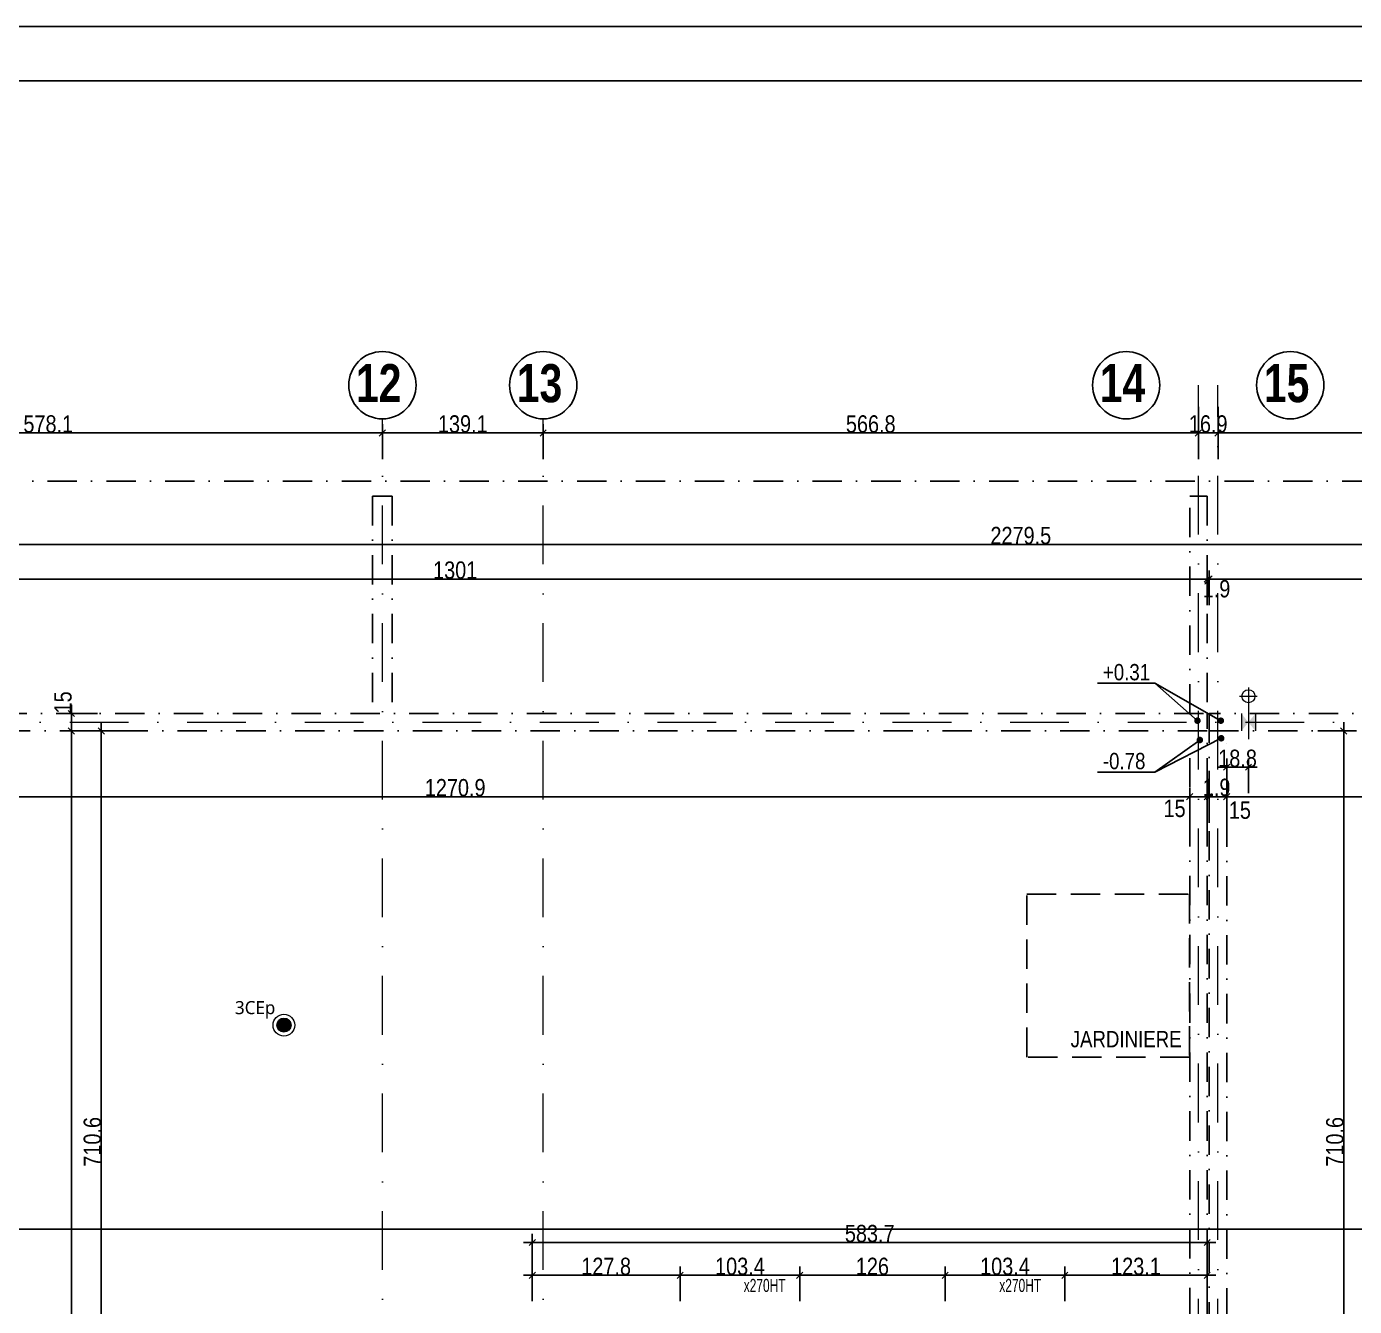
# Model space of a CAD drawing. Header units: millimetres. Extents: x 27344 to 33753, y -41751 to -37578.
# Drawn here: x 31509 to 32658, y -38685 to -37578 of the extents above; entities that cross this region are included whole.
import ezdxf
from ezdxf.enums import TextEntityAlignment as Align

# ---------------------------------------------------------------- set-up
doc = ezdxf.new("R2010")
doc.units = ezdxf.units.MM
doc.linetypes.add('CACHEX2', pattern=[19.05, 12.7, -6.35])
doc.linetypes.add('TIRETPTX2', pattern=[50.8, 25.4, -12.7, 0, -12.7])
for name, color, linetype in [('01-Cad  2', 1, 'Continuous'), ('01_cote_gen', 4, 'Continuous'), ('01_linteaux', 2, 'Continuous'), ('01_murs_sup', 2, 'CACHEX2'), ('01_resv', 32, 'Continuous'), ('01_texte', 230, 'Continuous'), ('AA_COTES', 2, 'Continuous')]:
    doc.layers.add(name, color=color, linetype=linetype)
doc.layers.add('01_tram_axes', color=2, linetype='TIRETPTX2', lineweight=9)
doc.styles.add('ARIAL NA', font='ARIALN.TTF')
doc.styles.add('impact', font='impact.ttf')
doc.styles.add('STYLE2', font='ARIALN.TTF')
doc.styles.add('Trebuchet MS (bold italic)', font='trebucbi.ttf')
doc.dimstyles.new('JB50', dxfattribs={"dimscale": 0.1, "dimtxt": 150, "dimasz": 15, "dimexe": 0.1, "dimexo": 0.1, "dimgap": 0.09, "dimtad": 1, "dimdec": 1, "dimdsep": 46, "dimtxsty": 'STYLE2', "dimblk1": 'BOND_G', "dimblk2": 'BOND_D', "dimsah": 1, "dimcen": 1.5, "dimdle": 0.01, "dimse1": 1, "dimse2": 1, "dimclrd": 4, "dimclre": 2, "dimclrt": 6, "dimazin": 2, "dimtfac": 2.333333, "dimtdec": 1, "dimtix": 1, "dimtmove": 2, "dimatfit": 3, "dimldrblk": 'BOND_G', "dimfxl": 1, "dimtolj": 1, "dimtzin": 0, "dimarcsym": 0})

# ---------------------------------------------------------------- blocks, each defined once
blk = doc.blocks.new('BOND_G')
at = {"layer": 'AA_COTES', "color": 0}
for p, q in [((0, -5), (0, 15)), ((5, 0), (-5, 0)), ((1.77, 1.77), (-1.77, -1.77))]:
    blk.add_line(p, q, dxfattribs=at)
blk = doc.blocks.new('BOND_D')
at = {"layer": 'AA_COTES', "color": 0}
for p, q in [((5, 0), (-5, 0)), ((-1.77, -1.77), (1.77, 1.77)), ((0, 5), (0, -15))]:
    blk.add_line(p, q, dxfattribs=at)
blk = doc.blocks.new('*D3471')
at = {"layer": '01_cote_gen', "color": 4, "lineweight": -2, "ltscale": 0.1, "transparency": 16777216}
blk.add_line((32305.3, -38657.6), (32405.7, -38657.6), dxfattribs=at)
at = {"layer": 'Defpoints', "color": 0, "ltscale": 0.1, "transparency": 16777216}
for p in [(32407.2, -38657.6), (32303.8, -38682.6), (32407.2, -38682.6)]:
    blk.add_point(p, dxfattribs=at)
at = {"layer": '01_cote_gen', "color": 4, "lineweight": -2, "ltscale": 0.1, "transparency": 16777216, "xscale": 1.5, "yscale": 1.5, "zscale": 1.5, "rotation": 180}
blk.add_blockref('BOND_G', (32303.8, -38657.6), dxfattribs=at)
at = {"layer": '01_cote_gen', "color": 4, "lineweight": -2, "ltscale": 0.1, "transparency": 16777216, "xscale": 1.5, "yscale": 1.5, "zscale": 1.5}
blk.add_blockref('BOND_D', (32407.2, -38657.6), dxfattribs=at)
at = {"layer": '01_cote_gen', "color": 6, "ltscale": 0.1, "transparency": 16777216, "insert": (32355.5, -38650), "char_height": 15, "attachment_point": 5, "style": 'STYLE2'}
blk.add_mtext('\\A1;103.4', dxfattribs=at)
blk = doc.blocks.new('*D3472')
at = {"layer": '01_cote_gen', "color": 4, "lineweight": -2, "ltscale": 0.1, "transparency": 16777216}
blk.add_line((32408.7, -38657.6), (32528.9, -38657.6), dxfattribs=at)
at = {"layer": 'Defpoints', "color": 0, "ltscale": 0.1, "transparency": 16777216}
for p in [(32530.4, -38657.6), (32407.2, -38682.6), (32530.4, -38694)]:
    blk.add_point(p, dxfattribs=at)
at = {"layer": '01_cote_gen', "color": 4, "lineweight": -2, "ltscale": 0.1, "transparency": 16777216, "xscale": 1.5, "yscale": 1.5, "zscale": 1.5, "rotation": 180}
blk.add_blockref('BOND_G', (32407.2, -38657.6), dxfattribs=at)
at = {"layer": '01_cote_gen', "color": 4, "lineweight": -2, "ltscale": 0.1, "transparency": 16777216, "xscale": 1.5, "yscale": 1.5, "zscale": 1.5}
blk.add_blockref('BOND_D', (32530.4, -38657.6), dxfattribs=at)
at = {"layer": '01_cote_gen', "color": 6, "ltscale": 0.1, "transparency": 16777216, "insert": (32468.8, -38650), "char_height": 15, "attachment_point": 5, "style": 'STYLE2'}
blk.add_mtext('\\A1;123.1', dxfattribs=at)
blk = doc.blocks.new('*D3478')
at = {"layer": '01_cote_gen', "color": 4, "lineweight": -2, "ltscale": 0.1, "transparency": 16777216}
blk.add_line((31948.1, -38629.2), (32528.9, -38629.2), dxfattribs=at)
at = {"layer": 'Defpoints', "color": 0, "ltscale": 0.1, "transparency": 16777216}
for p in [(32530.4, -38629.2), (32530.4, -38637.4), (31946.6, -38650.6)]:
    blk.add_point(p, dxfattribs=at)
at = {"layer": '01_cote_gen', "color": 4, "lineweight": -2, "ltscale": 0.1, "transparency": 16777216, "xscale": 1.5, "yscale": 1.5, "zscale": 1.5, "rotation": 180}
blk.add_blockref('BOND_G', (31946.6, -38629.2), dxfattribs=at)
at = {"layer": '01_cote_gen', "color": 4, "lineweight": -2, "ltscale": 0.1, "transparency": 16777216, "xscale": 1.5, "yscale": 1.5, "zscale": 1.5}
blk.add_blockref('BOND_D', (32530.4, -38629.2), dxfattribs=at)
at = {"layer": '01_cote_gen', "color": 6, "ltscale": 0.1, "transparency": 16777216, "insert": (32238.5, -38621.6), "char_height": 15, "attachment_point": 5, "style": 'STYLE2'}
blk.add_mtext('\\A1;583.7', dxfattribs=at)
blk = doc.blocks.new('*D3479')
at = {"layer": '01_cote_gen', "color": 4, "lineweight": -2, "ltscale": 0.1, "transparency": 16777216}
blk.add_line((31230.9, -38055.4), (32528.9, -38055.4), dxfattribs=at)
at = {"layer": 'Defpoints', "color": 0, "ltscale": 0.1, "transparency": 16777216}
for p in [(32530.4, -38055.4), (31229.4, -38085.2), (32530.4, -38085.2)]:
    blk.add_point(p, dxfattribs=at)
at = {"layer": '01_cote_gen', "color": 4, "lineweight": -2, "ltscale": 0.1, "transparency": 16777216, "xscale": 1.5, "yscale": 1.5, "zscale": 1.5, "rotation": 180}
blk.add_blockref('BOND_G', (31229.4, -38055.4), dxfattribs=at)
at = {"layer": '01_cote_gen', "color": 4, "lineweight": -2, "ltscale": 0.1, "transparency": 16777216, "xscale": 1.5, "yscale": 1.5, "zscale": 1.5}
blk.add_blockref('BOND_D', (32530.4, -38055.4), dxfattribs=at)
at = {"layer": '01_cote_gen', "color": 6, "ltscale": 0.1, "transparency": 16777216, "insert": (31879.9, -38047.8), "char_height": 15, "attachment_point": 5, "style": 'STYLE2'}
blk.add_mtext('\\A1;1301', dxfattribs=at)
blk = doc.blocks.new('*D3480')
at = {"layer": '01_cote_gen', "color": 4, "lineweight": -2, "ltscale": 0.1, "transparency": 16777216}
blk.add_line((32533.7, -38055.4), (33507.4, -38055.4), dxfattribs=at)
at = {"layer": 'Defpoints', "color": 0, "ltscale": 0.1, "transparency": 16777216}
for p in [(33508.9, -38055.4), (32532.2, -38085.2), (33508.9, -38085.2)]:
    blk.add_point(p, dxfattribs=at)
at = {"layer": '01_cote_gen', "color": 4, "lineweight": -2, "ltscale": 0.1, "transparency": 16777216, "xscale": 1.5, "yscale": 1.5, "zscale": 1.5, "rotation": 180}
blk.add_blockref('BOND_G', (32532.2, -38055.4), dxfattribs=at)
at = {"layer": '01_cote_gen', "color": 4, "lineweight": -2, "ltscale": 0.1, "transparency": 16777216, "xscale": 1.5, "yscale": 1.5, "zscale": 1.5}
blk.add_blockref('BOND_D', (33508.9, -38055.4), dxfattribs=at)
at = {"layer": '01_cote_gen', "color": 6, "ltscale": 0.1, "transparency": 16777216, "insert": (33020.6, -38047.8), "char_height": 15, "attachment_point": 5, "style": 'STYLE2'}
blk.add_mtext('\\A1;976.7', dxfattribs=at)
blk = doc.blocks.new('*D3481')
at = {"layer": '01_cote_gen', "color": 4, "lineweight": -2, "ltscale": 0.1, "transparency": 16777216}
blk.add_line((31230.9, -38025.6), (33507.4, -38025.6), dxfattribs=at)
at = {"layer": 'Defpoints', "color": 0, "ltscale": 0.1, "transparency": 16777216}
for p in [(33508.9, -38025.6), (31229.4, -38048.4), (33508.9, -38048.4)]:
    blk.add_point(p, dxfattribs=at)
at = {"layer": '01_cote_gen', "color": 4, "lineweight": -2, "ltscale": 0.1, "transparency": 16777216, "xscale": 1.5, "yscale": 1.5, "zscale": 1.5, "rotation": 180}
blk.add_blockref('BOND_G', (31229.4, -38025.6), dxfattribs=at)
at = {"layer": '01_cote_gen', "color": 4, "lineweight": -2, "ltscale": 0.1, "transparency": 16777216, "xscale": 1.5, "yscale": 1.5, "zscale": 1.5}
blk.add_blockref('BOND_D', (33508.9, -38025.6), dxfattribs=at)
at = {"layer": '01_cote_gen', "color": 6, "ltscale": 0.1, "transparency": 16777216, "insert": (32369.2, -38017.9), "char_height": 15, "attachment_point": 5, "style": 'STYLE2'}
blk.add_mtext('\\A1;2279.5', dxfattribs=at)
blk = doc.blocks.new('*D3483')
at = {"layer": '01_cote_gen', "color": 4, "lineweight": -2, "ltscale": 0.1, "transparency": 16777216}
blk.add_line((31573.8, -38896), (31573.8, -38188.3), dxfattribs=at)
at = {"layer": 'Defpoints', "color": 0, "ltscale": 0.1, "transparency": 16777216}
for p in [(31573.8, -38186.8), (31623.4, -38186.8), (31623.4, -38897.5)]:
    blk.add_point(p, dxfattribs=at)
at = {"layer": '01_cote_gen', "color": 4, "lineweight": -2, "ltscale": 0.1, "transparency": 16777216, "xscale": 1.5, "yscale": 1.5, "zscale": 1.5}
for name, p, rotation in [('BOND_D', (31573.8, -38186.8), 90), ('BOND_G', (31573.8, -38897.5), 270)]:
    blk.add_blockref(name, p, dxfattribs=dict(at, rotation=rotation))
at = {"layer": '01_cote_gen', "color": 6, "ltscale": 0.1, "transparency": 16777216, "insert": (31566.1, -38542.2), "char_height": 15, "attachment_point": 5, "rotation": 90, "style": 'STYLE2'}
blk.add_mtext('\\A1;710.6', dxfattribs=at)
blk = doc.blocks.new('*D3484')
at = {"layer": '01_cote_gen', "color": 4, "lineweight": -2, "ltscale": 0.1, "transparency": 16777216}
blk.add_line((31547.9, -38185.3), (31547.9, -38173.3), dxfattribs=at)
at = {"layer": 'Defpoints', "color": 0, "ltscale": 0.1, "transparency": 16777216}
for p in [(31547.9, -38171.8), (31599.7, -38171.8), (31599.7, -38186.8)]:
    blk.add_point(p, dxfattribs=at)
at = {"layer": '01_cote_gen', "color": 4, "lineweight": -2, "ltscale": 0.1, "transparency": 16777216, "xscale": 1.5, "yscale": 1.5, "zscale": 1.5}
for name, p, rotation in [('BOND_D', (31547.9, -38171.8), 90), ('BOND_G', (31547.9, -38186.8), 270)]:
    blk.add_blockref(name, p, dxfattribs=dict(at, rotation=rotation))
at = {"layer": '01_cote_gen', "color": 6, "ltscale": 0.1, "transparency": 16777216, "insert": (31540.7, -38162.1), "char_height": 15, "attachment_point": 5, "rotation": 90, "style": 'STYLE2'}
blk.add_mtext('\\A1;15', dxfattribs=at)
blk = doc.blocks.new('*D3498')
at = {"layer": '01_cote_gen', "color": 4, "lineweight": -2, "ltscale": 0.1, "transparency": 16777216}
blk.add_line((31245.9, -38243.7), (32513.8, -38243.7), dxfattribs=at)
at = {"layer": 'Defpoints', "color": 0, "ltscale": 0.1, "transparency": 16777216}
for p in [(32515.3, -38243.7), (32515.3, -38255), (31244.4, -38274)]:
    blk.add_point(p, dxfattribs=at)
at = {"layer": '01_cote_gen', "color": 4, "lineweight": -2, "ltscale": 0.1, "transparency": 16777216, "xscale": 1.5, "yscale": 1.5, "zscale": 1.5, "rotation": 180}
blk.add_blockref('BOND_G', (31244.4, -38243.7), dxfattribs=at)
at = {"layer": '01_cote_gen', "color": 4, "lineweight": -2, "ltscale": 0.1, "transparency": 16777216, "xscale": 1.5, "yscale": 1.5, "zscale": 1.5}
blk.add_blockref('BOND_D', (32515.3, -38243.7), dxfattribs=at)
at = {"layer": '01_cote_gen', "color": 6, "ltscale": 0.1, "transparency": 16777216, "insert": (31879.9, -38236), "char_height": 15, "attachment_point": 5, "style": 'STYLE2'}
blk.add_mtext('\\A1;1270.9', dxfattribs=at)
blk = doc.blocks.new('*D3499')
at = {"layer": '01_cote_gen', "color": 4, "lineweight": -2, "ltscale": 0.1, "transparency": 16777216}
blk.add_line((32516.8, -38243.7), (32528.9, -38243.7), dxfattribs=at)
at = {"layer": 'Defpoints', "color": 0, "ltscale": 0.1, "transparency": 16777216}
for p in [(32530.4, -38243.7), (32515.3, -38255), (32530.4, -38262.7)]:
    blk.add_point(p, dxfattribs=at)
at = {"layer": '01_cote_gen', "color": 4, "lineweight": -2, "ltscale": 0.1, "transparency": 16777216, "xscale": 1.5, "yscale": 1.5, "zscale": 1.5, "rotation": 180}
blk.add_blockref('BOND_G', (32515.3, -38243.7), dxfattribs=at)
at = {"layer": '01_cote_gen', "color": 4, "lineweight": -2, "ltscale": 0.1, "transparency": 16777216, "xscale": 1.5, "yscale": 1.5, "zscale": 1.5}
blk.add_blockref('BOND_D', (32530.4, -38243.7), dxfattribs=at)
at = {"layer": '01_cote_gen', "color": 6, "ltscale": 0.1, "transparency": 16777216, "insert": (32502.2, -38253.9), "char_height": 15, "attachment_point": 5, "style": 'STYLE2'}
blk.add_mtext('\\A1;15', dxfattribs=at)
blk = doc.blocks.new('*D3500')
at = {"layer": '01_cote_gen', "color": 4, "lineweight": -2, "ltscale": 0.1, "transparency": 16777216}
for p, q in [((32528.9, -38243.7), (32527.4, -38243.7)), ((32530.4, -38243.7), (32532.2, -38243.7)), ((32533.7, -38243.7), (32535.2, -38243.7))]:
    blk.add_line(p, q, dxfattribs=at)
at = {"layer": 'Defpoints', "color": 0, "ltscale": 0.1, "transparency": 16777216}
for p in [(32532.2, -38243.7), (32530.4, -38262.7), (32532.2, -38263.1)]:
    blk.add_point(p, dxfattribs=at)
at = {"layer": '01_cote_gen', "color": 4, "lineweight": -2, "ltscale": 0.1, "transparency": 16777216, "xscale": 1.5, "yscale": 1.5, "zscale": 1.5}
blk.add_blockref('BOND_G', (32530.4, -38243.7), dxfattribs=at)
at = {"layer": '01_cote_gen', "color": 4, "lineweight": -2, "ltscale": 0.1, "transparency": 16777216, "xscale": 1.5, "yscale": 1.5, "zscale": 1.5, "rotation": 180}
blk.add_blockref('BOND_D', (32532.2, -38243.7), dxfattribs=at)
at = {"layer": '01_cote_gen', "color": 6, "ltscale": 0.1, "transparency": 16777216, "insert": (32538.6, -38235.7), "char_height": 15, "attachment_point": 5, "style": 'STYLE2'}
blk.add_mtext('\\A1;1.9', dxfattribs=at)
blk = doc.blocks.new('*D3501')
at = {"layer": '01_cote_gen', "color": 4, "lineweight": -2, "ltscale": 0.1, "transparency": 16777216}
blk.add_line((32533.7, -38243.7), (32545.8, -38243.7), dxfattribs=at)
at = {"layer": 'Defpoints', "color": 0, "ltscale": 0.1, "transparency": 16777216}
for p in [(32547.3, -38243.7), (32532.2, -38263.1), (32547.3, -38267.2)]:
    blk.add_point(p, dxfattribs=at)
at = {"layer": '01_cote_gen', "color": 4, "lineweight": -2, "ltscale": 0.1, "transparency": 16777216, "xscale": 1.5, "yscale": 1.5, "zscale": 1.5, "rotation": 180}
blk.add_blockref('BOND_G', (32532.2, -38243.7), dxfattribs=at)
at = {"layer": '01_cote_gen', "color": 4, "lineweight": -2, "ltscale": 0.1, "transparency": 16777216, "xscale": 1.5, "yscale": 1.5, "zscale": 1.5}
blk.add_blockref('BOND_D', (32547.3, -38243.7), dxfattribs=at)
at = {"layer": '01_cote_gen', "color": 6, "ltscale": 0.1, "transparency": 16777216, "insert": (32558.7, -38255.4), "char_height": 15, "attachment_point": 5, "style": 'STYLE2'}
blk.add_mtext('\\A1;15', dxfattribs=at)
blk = doc.blocks.new('*D3502')
at = {"layer": '01_cote_gen', "color": 4, "lineweight": -2, "ltscale": 0.1, "transparency": 16777216}
blk.add_line((32548.8, -38243.7), (33492.4, -38243.7), dxfattribs=at)
at = {"layer": 'Defpoints', "color": 0, "ltscale": 0.1, "transparency": 16777216}
for p in [(33493.9, -38243.7), (32547.3, -38267.2), (33493.9, -38265.9)]:
    blk.add_point(p, dxfattribs=at)
at = {"layer": '01_cote_gen', "color": 4, "lineweight": -2, "ltscale": 0.1, "transparency": 16777216, "xscale": 1.5, "yscale": 1.5, "zscale": 1.5, "rotation": 180}
blk.add_blockref('BOND_G', (32547.3, -38243.7), dxfattribs=at)
at = {"layer": '01_cote_gen', "color": 4, "lineweight": -2, "ltscale": 0.1, "transparency": 16777216, "xscale": 1.5, "yscale": 1.5, "zscale": 1.5}
blk.add_blockref('BOND_D', (33493.9, -38243.7), dxfattribs=at)
at = {"layer": '01_cote_gen', "color": 6, "ltscale": 0.1, "transparency": 16777216, "insert": (33020.6, -38236), "char_height": 15, "attachment_point": 5, "style": 'STYLE2'}
blk.add_mtext('\\A1;946.6', dxfattribs=at)
blk = doc.blocks.new('*D3624')
at = {"layer": '01_cote_gen', "color": 4, "lineweight": -2, "ltscale": 0.1, "transparency": 16777216}
blk.add_line((31547.9, -40701.7), (31547.9, -38188.3), dxfattribs=at)
at = {"layer": 'Defpoints', "color": 0, "ltscale": 0.1, "transparency": 16777216}
for p in [(31547.9, -38186.8), (31738.8, -38186.8), (31552, -40703.2)]:
    blk.add_point(p, dxfattribs=at)
at = {"layer": '01_cote_gen', "color": 4, "lineweight": -2, "ltscale": 0.1, "transparency": 16777216, "xscale": 1.5, "yscale": 1.5, "zscale": 1.5}
for name, p, rotation in [('BOND_D', (31547.9, -38186.8), 90), ('BOND_G', (31547.9, -40703.2), 270)]:
    blk.add_blockref(name, p, dxfattribs=dict(at, rotation=rotation))
at = {"layer": '01_cote_gen', "color": 6, "ltscale": 0.1, "transparency": 16777216, "insert": (31540.2, -39445), "char_height": 15, "attachment_point": 5, "rotation": 90, "style": 'STYLE2'}
blk.add_mtext('\\A1;2516.4', dxfattribs=at)
blk = doc.blocks.new('*D3506')
at = {"layer": '01_cote_gen', "color": 4, "lineweight": -2, "ltscale": 0.1, "transparency": 16777216}
for p, q in [((32528.9, -38055.4), (32527.4, -38055.4)), ((32532.2, -38055.4), (32530.4, -38055.4)), ((32533.7, -38055.4), (32535.2, -38055.4))]:
    blk.add_line(p, q, dxfattribs=at)
at = {"layer": 'Defpoints', "color": 0, "ltscale": 0.1, "transparency": 16777216}
for p in [(32530.4, -38050.9), (32530.4, -38055.4), (32532.2, -38050.9)]:
    blk.add_point(p, dxfattribs=at)
at = {"layer": '01_cote_gen', "color": 4, "lineweight": -2, "ltscale": 0.1, "transparency": 16777216, "xscale": 1.5, "yscale": 1.5, "zscale": 1.5}
blk.add_blockref('BOND_D', (32530.4, -38055.4), dxfattribs=at)
at = {"layer": '01_cote_gen', "color": 4, "lineweight": -2, "ltscale": 0.1, "transparency": 16777216, "xscale": 1.5, "yscale": 1.5, "zscale": 1.5, "rotation": 180}
blk.add_blockref('BOND_G', (32532.2, -38055.4), dxfattribs=at)
at = {"layer": '01_cote_gen', "color": 6, "ltscale": 0.1, "transparency": 16777216, "insert": (32538.5, -38063.9), "char_height": 15, "attachment_point": 5, "style": 'STYLE2'}
blk.add_mtext('\\A1;1.9', dxfattribs=at)
blk = doc.blocks.new('*D3627')
at = {"layer": '01_cote_gen', "color": 4, "lineweight": -2, "ltscale": 0.1, "transparency": 16777216}
for p, q in [((32545.8, -38218.2), (32544.3, -38218.2)), ((32566.1, -38218.2), (32547.3, -38218.2)), ((32567.6, -38218.2), (32569.1, -38218.2))]:
    blk.add_line(p, q, dxfattribs=at)
at = {"layer": 'Defpoints', "color": 0, "ltscale": 0.1, "transparency": 16777216}
for p in [(32547.3, -38194), (32566.1, -38194), (32547.3, -38218.2)]:
    blk.add_point(p, dxfattribs=at)
at = {"layer": '01_cote_gen', "color": 4, "lineweight": -2, "ltscale": 0.1, "transparency": 16777216, "xscale": 1.5, "yscale": 1.5, "zscale": 1.5}
blk.add_blockref('BOND_D', (32547.3, -38218.2), dxfattribs=at)
at = {"layer": '01_cote_gen', "color": 4, "lineweight": -2, "ltscale": 0.1, "transparency": 16777216, "xscale": 1.5, "yscale": 1.5, "zscale": 1.5, "rotation": 180}
blk.add_blockref('BOND_G', (32566.1, -38218.2), dxfattribs=at)
at = {"layer": '01_cote_gen', "color": 6, "ltscale": 0.1, "transparency": 16777216, "insert": (32556.7, -38210.6), "char_height": 15, "attachment_point": 5, "style": 'STYLE2'}
blk.add_mtext('\\A1;18.8', dxfattribs=at)
blk = doc.blocks.new('*D3685')
at = {"layer": '01_cote_gen', "color": 4, "lineweight": -2, "ltscale": 0.1, "transparency": 16777216}
blk.add_line((32648.5, -38188.3), (32648.5, -38896), dxfattribs=at)
at = {"layer": 'Defpoints', "color": 0, "ltscale": 0.1, "transparency": 16777216}
for p in [(32635.5, -38186.8), (32627.4, -38897.5), (32648.5, -38897.5)]:
    blk.add_point(p, dxfattribs=at)
at = {"layer": '01_cote_gen', "color": 4, "lineweight": -2, "ltscale": 0.1, "transparency": 16777216, "xscale": 1.5, "yscale": 1.5, "zscale": 1.5}
for name, p, rotation in [('BOND_G', (32648.5, -38186.8), 90), ('BOND_D', (32648.5, -38897.5), 270)]:
    blk.add_blockref(name, p, dxfattribs=dict(at, rotation=rotation))
at = {"layer": '01_cote_gen', "color": 6, "ltscale": 0.1, "transparency": 16777216, "insert": (32640.9, -38542.2), "char_height": 15, "attachment_point": 5, "rotation": 90, "style": 'STYLE2'}
blk.add_mtext('\\A1;710.6', dxfattribs=at)
blk = doc.blocks.new('*D3560')
at = {"layer": '01_cote_gen', "color": 4, "lineweight": -2, "transparency": 16777216}
blk.add_line((31240.3, -37929.1), (31815.4, -37929.1), dxfattribs=at)
at = {"layer": 'Defpoints', "color": 0, "transparency": 16777216}
for p in [(31238.8, -37886.9), (31816.9, -37908.3), (31816.9, -37929.1)]:
    blk.add_point(p, dxfattribs=at)
at = {"layer": '01_cote_gen', "color": 4, "lineweight": -2, "transparency": 16777216, "xscale": 1.5, "yscale": 1.5, "zscale": 1.5, "rotation": 180}
blk.add_blockref('BOND_G', (31238.8, -37929.1), dxfattribs=at)
at = {"layer": '01_cote_gen', "color": 4, "lineweight": -2, "transparency": 16777216, "xscale": 1.5, "yscale": 1.5, "zscale": 1.5}
blk.add_blockref('BOND_D', (31816.9, -37929.1), dxfattribs=at)
at = {"layer": '01_cote_gen', "color": 6, "transparency": 16777216, "insert": (31527.9, -37921.4), "char_height": 15, "attachment_point": 5, "style": 'STYLE2'}
blk.add_mtext('\\A1;578.1', dxfattribs=at)
blk = doc.blocks.new('*D3695')
at = {"layer": '01_cote_gen', "color": 4, "lineweight": -2, "ltscale": 0.1, "transparency": 16777216}
blk.add_line((31818.4, -37929.1), (31954.5, -37929.1), dxfattribs=at)
at = {"layer": 'Defpoints', "color": 0, "ltscale": 0.1, "transparency": 16777216}
for p in [(31956, -37929.1), (31816.9, -37950.3), (31956, -37950.3)]:
    blk.add_point(p, dxfattribs=at)
at = {"layer": '01_cote_gen', "color": 4, "lineweight": -2, "ltscale": 0.1, "transparency": 16777216, "xscale": 1.5, "yscale": 1.5, "zscale": 1.5, "rotation": 180}
blk.add_blockref('BOND_G', (31816.9, -37929.1), dxfattribs=at)
at = {"layer": '01_cote_gen', "color": 4, "lineweight": -2, "ltscale": 0.1, "transparency": 16777216, "xscale": 1.5, "yscale": 1.5, "zscale": 1.5}
blk.add_blockref('BOND_D', (31956, -37929.1), dxfattribs=at)
at = {"layer": '01_cote_gen', "color": 6, "ltscale": 0.1, "transparency": 16777216, "insert": (31886.5, -37921.4), "char_height": 15, "attachment_point": 5, "style": 'STYLE2'}
blk.add_mtext('\\A1;139.1', dxfattribs=at)
blk = doc.blocks.new('*D3696')
at = {"layer": '01_cote_gen', "color": 4, "lineweight": -2, "ltscale": 0.1, "transparency": 16777216}
blk.add_line((31957.5, -37929.1), (32521.3, -37929.1), dxfattribs=at)
at = {"layer": 'Defpoints', "color": 0, "ltscale": 0.1, "transparency": 16777216}
for p in [(32522.8, -37929.1), (32522.8, -37929.1), (31956, -37950.3)]:
    blk.add_point(p, dxfattribs=at)
at = {"layer": '01_cote_gen', "color": 4, "lineweight": -2, "ltscale": 0.1, "transparency": 16777216, "xscale": 1.5, "yscale": 1.5, "zscale": 1.5, "rotation": 180}
blk.add_blockref('BOND_G', (31956, -37929.1), dxfattribs=at)
at = {"layer": '01_cote_gen', "color": 4, "lineweight": -2, "ltscale": 0.1, "transparency": 16777216, "xscale": 1.5, "yscale": 1.5, "zscale": 1.5}
blk.add_blockref('BOND_D', (32522.8, -37929.1), dxfattribs=at)
at = {"layer": '01_cote_gen', "color": 6, "ltscale": 0.1, "transparency": 16777216, "insert": (32239.4, -37921.4), "char_height": 15, "attachment_point": 5, "style": 'STYLE2'}
blk.add_mtext('\\A1;566.8', dxfattribs=at)
blk = doc.blocks.new('*D3697')
at = {"layer": '01_cote_gen', "color": 4, "lineweight": -2, "ltscale": 0.1, "transparency": 16777216}
for p, q in [((32521.3, -37929.1), (32519.8, -37929.1)), ((32522.8, -37929.1), (32539.8, -37929.1)), ((32541.3, -37929.1), (32542.8, -37929.1))]:
    blk.add_line(p, q, dxfattribs=at)
at = {"layer": 'Defpoints', "color": 0, "ltscale": 0.1, "transparency": 16777216}
for p in [(32522.8, -37929.1), (32539.8, -37929.1), (32539.8, -37929.1)]:
    blk.add_point(p, dxfattribs=at)
at = {"layer": '01_cote_gen', "color": 4, "lineweight": -2, "ltscale": 0.1, "transparency": 16777216, "xscale": 1.5, "yscale": 1.5, "zscale": 1.5}
blk.add_blockref('BOND_G', (32522.8, -37929.1), dxfattribs=at)
at = {"layer": '01_cote_gen', "color": 4, "lineweight": -2, "ltscale": 0.1, "transparency": 16777216, "xscale": 1.5, "yscale": 1.5, "zscale": 1.5, "rotation": 180}
blk.add_blockref('BOND_D', (32539.8, -37929.1), dxfattribs=at)
at = {"layer": '01_cote_gen', "color": 6, "ltscale": 0.1, "transparency": 16777216, "insert": (32531.3, -37921.4), "char_height": 15, "attachment_point": 5, "style": 'STYLE2'}
blk.add_mtext('\\A1;16.9', dxfattribs=at)
blk = doc.blocks.new('*D3698')
at = {"layer": '01_cote_gen', "color": 4, "lineweight": -2, "ltscale": 0.1, "transparency": 16777216}
blk.add_line((32541.3, -37929.1), (33098.5, -37929.1), dxfattribs=at)
at = {"layer": 'Defpoints', "color": 0, "ltscale": 0.1, "transparency": 16777216}
for p in [(32539.8, -37929.1), (33100, -37929.1), (33100, -37948.2)]:
    blk.add_point(p, dxfattribs=at)
at = {"layer": '01_cote_gen', "color": 4, "lineweight": -2, "ltscale": 0.1, "transparency": 16777216, "xscale": 1.5, "yscale": 1.5, "zscale": 1.5, "rotation": 180}
blk.add_blockref('BOND_G', (32539.8, -37929.1), dxfattribs=at)
at = {"layer": '01_cote_gen', "color": 4, "lineweight": -2, "ltscale": 0.1, "transparency": 16777216, "xscale": 1.5, "yscale": 1.5, "zscale": 1.5}
blk.add_blockref('BOND_D', (33100, -37929.1), dxfattribs=at)
at = {"layer": '01_cote_gen', "color": 6, "ltscale": 0.1, "transparency": 16777216, "insert": (32819.9, -37921.4), "char_height": 15, "attachment_point": 5, "style": 'STYLE2'}
blk.add_mtext('\\A1;560.2', dxfattribs=at)
blk = doc.blocks.new('*D3714')
at = {"layer": '01_cote_gen', "color": 4, "lineweight": -2, "ltscale": 0.1, "transparency": 16777216}
blk.add_line((32076, -38657.6), (32176.4, -38657.6), dxfattribs=at)
at = {"layer": 'Defpoints', "color": 0, "ltscale": 0.1, "transparency": 16777216}
for p in [(32177.9, -38657.6), (32074.5, -38905.9), (32177.9, -38905.9)]:
    blk.add_point(p, dxfattribs=at)
at = {"layer": '01_cote_gen', "color": 4, "lineweight": -2, "ltscale": 0.1, "transparency": 16777216, "xscale": 1.5, "yscale": 1.5, "zscale": 1.5, "rotation": 180}
blk.add_blockref('BOND_G', (32074.5, -38657.6), dxfattribs=at)
at = {"layer": '01_cote_gen', "color": 4, "lineweight": -2, "ltscale": 0.1, "transparency": 16777216, "xscale": 1.5, "yscale": 1.5, "zscale": 1.5}
blk.add_blockref('BOND_D', (32177.9, -38657.6), dxfattribs=at)
at = {"layer": '01_cote_gen', "color": 6, "ltscale": 0.1, "transparency": 16777216, "insert": (32126.2, -38650), "char_height": 15, "attachment_point": 5, "style": 'STYLE2'}
blk.add_mtext('\\A1;103.4', dxfattribs=at)
blk = doc.blocks.new('*D3585')
at = {"layer": '01_cote_gen', "color": 4, "lineweight": -2, "ltscale": 0.1, "transparency": 16777216}
blk.add_line((32179.4, -38657.6), (32302.3, -38657.6), dxfattribs=at)
at = {"layer": 'Defpoints', "color": 0, "ltscale": 0.1, "transparency": 16777216}
for p in [(32303.8, -38657.6), (32177.9, -38678.8), (32303.8, -38678.8)]:
    blk.add_point(p, dxfattribs=at)
at = {"layer": '01_cote_gen', "color": 4, "lineweight": -2, "ltscale": 0.1, "transparency": 16777216, "xscale": 1.5, "yscale": 1.5, "zscale": 1.5, "rotation": 180}
blk.add_blockref('BOND_G', (32177.9, -38657.6), dxfattribs=at)
at = {"layer": '01_cote_gen', "color": 4, "lineweight": -2, "ltscale": 0.1, "transparency": 16777216, "xscale": 1.5, "yscale": 1.5, "zscale": 1.5}
blk.add_blockref('BOND_D', (32303.8, -38657.6), dxfattribs=at)
at = {"layer": '01_cote_gen', "color": 6, "ltscale": 0.1, "transparency": 16777216, "insert": (32240.8, -38650), "char_height": 15, "attachment_point": 5, "style": 'STYLE2'}
blk.add_mtext('\\A1;126', dxfattribs=at)
blk = doc.blocks.new('*D3586')
at = {"layer": '01_cote_gen', "color": 4, "lineweight": -2, "ltscale": 0.1, "transparency": 16777216}
blk.add_line((31948.1, -38657.6), (32073, -38657.6), dxfattribs=at)
at = {"layer": 'Defpoints', "color": 0, "ltscale": 0.1, "transparency": 16777216}
for p in [(31946.6, -38650.4), (32074.5, -38657.6), (32074.5, -38664.7)]:
    blk.add_point(p, dxfattribs=at)
at = {"layer": '01_cote_gen', "color": 4, "lineweight": -2, "ltscale": 0.1, "transparency": 16777216, "xscale": 1.5, "yscale": 1.5, "zscale": 1.5, "rotation": 180}
blk.add_blockref('BOND_G', (31946.6, -38657.6), dxfattribs=at)
at = {"layer": '01_cote_gen', "color": 4, "lineweight": -2, "ltscale": 0.1, "transparency": 16777216, "xscale": 1.5, "yscale": 1.5, "zscale": 1.5}
blk.add_blockref('BOND_D', (32074.5, -38657.6), dxfattribs=at)
at = {"layer": '01_cote_gen', "color": 6, "ltscale": 0.1, "transparency": 16777216, "insert": (32010.5, -38650), "char_height": 15, "attachment_point": 5, "style": 'STYLE2'}
blk.add_mtext('\\A1;127.8', dxfattribs=at)

msp = doc.modelspace()

# ---------------------------------------------------------------- hatches: boundary and pattern name
at = {"layer": '01_resv', "ltscale": 0.1}
h = msp.add_hatch(color=256, dxfattribs=at)
h.dxf.hatch_style = 1
h.paths.add_polyline_path([(31725.69, -38441.27, 1), (31737.91, -38441.27, 1)])

# ---------------------------------------------------------------- linework, layer by layer
at = {"layer": '01-Cad  2'}
for p, q in [((33752.9, -37577.58), (27343.51, -37577.58)), ((33705.9, -37624.58), (27390.51, -37624.58))]:
    msp.add_line(p, q, dxfattribs=at)
at = {"layer": '01_linteaux', "linetype": 'TIRETPTX2'}
for p, q in [((31221.89, -37970.66), (33677.17, -37970.66)), ((31808.45, -37983.82), (31808.45, -38171.82)), ((31808.45, -37983.82), (31825.37, -37983.82)), ((31825.37, -37983.82), (31825.37, -38171.82)), ((32515.33, -37983.82), (32530.37, -37983.82)), ((32515.33, -38171.82), (32515.33, -37983.82)), ((32515.33, -37983.82), (32530.37, -37983.82)), ((32530.37, -37983.82), (32530.37, -38173.7)), ((31229.41, -38171.8), (32530.37, -38171.8)), ((32530.37, -38897.48), (32530.37, -38171.8)), ((33508.91, -38171.8), (32532.25, -38171.8)), ((32532.25, -38171.8), (32532.25, -39472.76)), ((32530.37, -38186.84), (31244.45, -38186.84)), ((32515.33, -38897.48), (32515.33, -38186.84)), ((32532.25, -38186.84), (33493.87, -38186.84)), ((32547.29, -39457.72), (32547.29, -38186.84))]:
    msp.add_line(p, q, dxfattribs=at)
at = {"layer": '01_linteaux', "lineweight": 0}
for p, q in [((32558.42, -38156.78), (32573.75, -38156.78)), ((32566.09, -38149.12), (32566.09, -38164.45))]:
    msp.add_line(p, q, dxfattribs=at)
msp.add_circle((32566.09, -38156.78), 5.64, dxfattribs=at)
at = {"layer": '01_murs_sup', "ltscale": 2}
for p, q in [((32374.33, -38468.84), (32374.33, -38327.84)), ((32374.33, -38327.84), (32515.26, -38327.84)), ((32515.26, -38327.84), (32515.26, -38468.84)), ((32515.26, -38468.84), (32374.33, -38468.84))]:
    msp.add_line(p, q, dxfattribs=at)
at = {"layer": '01_resv', "lineweight": 0}
for p, q in [((32566.09, -38149.12), (32566.09, -38194.02)), ((32559.98, -38171.8), (32559.98, -38186.84)), ((32572.2, -38171.8), (32572.2, -38186.84))]:
    msp.add_line(p, q, dxfattribs=at)
at = {"layer": '01_resv', "lineweight": 18}
for radius in [9.4, 6.11]:
    msp.add_circle((31731.8, -38441.27), radius, dxfattribs=at)
at = {"layer": '01_resv', "lineweight": 0}
msp.add_solid([(32559.98, -38186.84), (32559.98, -38171.8), (32572.2, -38171.8), (32572.2, -38186.84)], dxfattribs=at)
at = {"layer": '01_texte'}
for p, q in [((32485.16, -38145.44), (32435.49, -38145.44)), ((32522, -38177.94), (32485.16, -38145.44)), ((32542.22, -38177.94), (32485.19, -38145.41)), ((32485.16, -38222.32), (32542.58, -38193.15)), ((32524.09, -38194.65), (32485.16, -38222.32)), ((32485.16, -38222.32), (32435.49, -38222.32)), ((31362.19, -38617.66), (32758.09, -38617.66))]:
    msp.add_line(p, q, dxfattribs=at)
at = {"layer": '01_texte', "const_width": 2.82}
for points in [[(32520.59, -38177.94, 1), (32523.41, -38177.94, 1)], [(32540.81, -38177.94, 1), (32543.63, -38177.94, 1)], [(32522.68, -38194.65, 1), (32525.5, -38194.65, 1)], [(32541.17, -38193.15, 1), (32543.99, -38193.15, 1)]]:
    msp.add_lwpolyline(points, format="xyb", close=True, dxfattribs=at)
at = {"layer": '01_texte'}
for centre in [(31816.91, -37887.75), (31956.03, -37887.75), (32460.33, -37887.75), (32602.29, -37887.75)]:
    msp.add_circle(centre, 29.12, dxfattribs=at)
at = {"layer": '01_tram_axes', "color": 253, "ltscale": 2}
for p, q in [((32522.85, -40762.75), (32522.85, -37887.75)), ((32539.77, -40762.75), (32539.77, -37887.75)), ((31816.91, -40890.3), (31816.91, -37916.88)), ((31956.03, -40890.3), (31956.03, -37916.88)), ((31037.94, -38179.34), (33640.58, -38179.34))]:
    msp.add_line(p, q, dxfattribs=at)

# ---------------------------------------------------------------- texts
at = {"layer": '01_resv', "style": 'Trebuchet MS (bold italic)'}
msp.add_text('3CEp', height=11.28, dxfattribs=at).set_placement((31689.42, -38431.73))
at = {"layer": '01_texte', "style": 'impact'}
for s, p in [('12', (31813.77, -37885.99)), ('13', (31952.89, -37885.99)), ('14', (32457.19, -37885.99)), ('15', (32599.15, -37885.99))]:
    msp.add_text(s, height=32.9, dxfattribs=at).set_placement(p, align=Align.MIDDLE_CENTER)
at = {"layer": '01_texte', "style": 'ARIAL NA'}
for s, p in [('+0.31', (32440.18, -38143.01)), ('-0.78', (32440.18, -38219.89)), ('JARDINIERE', (32412.33, -38460.42))]:
    msp.add_text(s, height=14.1, dxfattribs=at).set_placement(p)
at = {"layer": '01_texte', "style": 'ARIAL NA', "width": 0.8}
for p in [(32129.51, -38672.02), (32350.59, -38672.02)]:
    msp.add_text('x270HT', height=11.28, dxfattribs=at).set_placement(p)

# ---------------------------------------------------------------- dimensions: what is measured, and where the dimension line sits
at = {"layer": '01_cote_gen'}
dim = msp.add_linear_dim(base=(31816.91, -37929.11), p1=(31238.81, -37886.86), p2=(31816.91, -37908.32), dimstyle='JB50', dxfattribs=at)
dim.commit()
dim.dimension.update_dxf_attribs({"geometry": '*D3560', "text_midpoint": (31527.86, -37921.44)})
at = {"layer": '01_cote_gen', "ltscale": 0.1}
for base, p1, p2, picture, middle in [((31956.03, -37929.11), (31816.91, -37950.26), (31956.03, -37950.26), '*D3695', (31886.47, -37921.44)), ((32522.85, -37929.11), (31956.03, -37950.26), (32522.85, -37929.11), '*D3696', (32239.44, -37921.44)), ((32539.77, -37929.11), (32522.85, -37929.11), (32539.77, -37929.11), '*D3697', (32531.31, -37921.44)), ((33100.01, -37929.11), (32539.77, -37929.11), (33100.01, -37948.23), '*D3698', (32819.89, -37921.44)), ((33508.91, -38025.56), (31229.41, -38048.38), (33508.91, -38048.38), '*D3481', (32369.16, -38017.89)), ((32530.37, -38055.43), (31229.41, -38085.21), (32530.37, -38085.21), '*D3479', (31879.89, -38047.76)), ((33508.91, -38055.43), (32532.25, -38085.21), (33508.91, -38085.21), '*D3480', (33020.58, -38047.76)), ((32547.29, -38218.25), (32566.09, -38194.02), (32547.29, -38194.02), '*D3627', (32556.69, -38210.58)), ((32515.33, -38243.66), (31244.45, -38273.99), (32515.33, -38255.03), '*D3498', (31879.89, -38235.99)), ((33493.87, -38243.66), (32547.29, -38267.15), (33493.87, -38265.85), '*D3502', (33020.58, -38235.99)), ((32530.37, -38629.22), (31946.63, -38650.58), (32530.37, -38637.43), '*D3478', (32238.5, -38621.55)), ((32074.47, -38657.63), (31946.63, -38650.37), (32074.47, -38664.68), '*D3586', (32010.55, -38649.97)), ((32177.87, -38657.63), (32074.47, -38905.94), (32177.87, -38905.94), '*D3714', (32126.17, -38649.97)), ((32303.83, -38657.63), (32177.87, -38678.78), (32303.83, -38678.78), '*D3585', (32240.85, -38649.97)), ((32407.23, -38657.63), (32303.83, -38682.56), (32407.23, -38682.56), '*D3471', (32355.53, -38649.97)), ((32530.37, -38657.63), (32407.23, -38682.56), (32530.37, -38693.97), '*D3472', (32468.8, -38649.97))]:
    dim = msp.add_linear_dim(base=base, p1=p1, p2=p2, dimstyle='JB50', dxfattribs=at)
    dim.commit()
    dim.dimension.update_dxf_attribs({"geometry": picture, "text_midpoint": middle})
for base, p1, p2, picture, middle in [((32530.37, -38055.43), (32532.25, -38050.87), (32530.37, -38050.87), '*D3506', (32538.5, -38063.87)), ((32532.25, -38243.66), (32530.37, -38262.74), (32532.25, -38263.14), '*D3500', (32538.6, -38235.7)), ((32530.37, -38243.66), (32515.33, -38255.03), (32530.37, -38262.74), '*D3499', (32502.19, -38253.86)), ((32547.29, -38243.66), (32532.25, -38263.14), (32547.29, -38267.15), '*D3501', (32558.69, -38255.36))]:
    dim = msp.add_linear_dim(base=base, p1=p1, p2=p2, dimstyle='JB50', dxfattribs=at)
    dim.commit()
    dim.dimension.update_dxf_attribs({"geometry": picture, "text_midpoint": middle, "dimtype": 160})
dim = msp.add_linear_dim(base=(31547.87, -38171.8), p1=(31599.66, -38186.84), p2=(31599.66, -38171.8), angle=90, dimstyle='JB50', dxfattribs=at)
dim.commit()
dim.dimension.update_dxf_attribs({"geometry": '*D3484', "text_midpoint": (31540.67, -38162.13), "dimtype": 160})
for base, p1, p2, picture, middle in [((31547.87, -38186.84), (31551.98, -40703.24), (31738.83, -38186.84), '*D3624', (31540.21, -39445.04)), ((31573.79, -38186.84), (31623.41, -38897.48), (31623.41, -38186.84), '*D3483', (31566.12, -38542.16)), ((32648.53, -38897.48), (32635.49, -38186.84), (32627.38, -38897.48), '*D3685', (32640.86, -38542.16))]:
    dim = msp.add_linear_dim(base=base, p1=p1, p2=p2, angle=90, dimstyle='JB50', dxfattribs=at)
    dim.commit()
    dim.dimension.update_dxf_attribs({"geometry": picture, "text_midpoint": middle})

doc.saveas('drawing.dxf')
